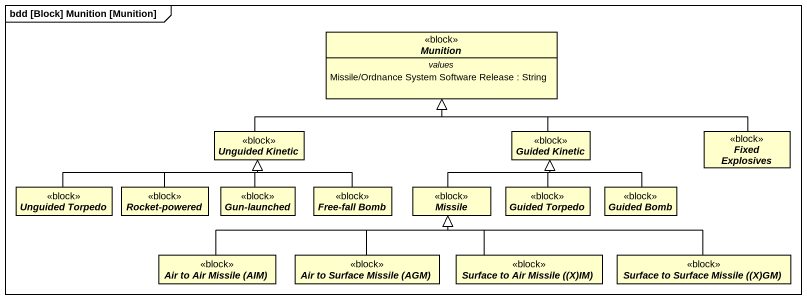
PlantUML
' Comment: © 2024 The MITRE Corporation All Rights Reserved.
@startuml
mainframe bdd [Block] Munition [Munition]
hide circle
hide empty members
abstract class Munition <<block>> {
  -- values --
  Missile/Ordnance System Software Release : String
}
abstract class "Unguided Kinetic" as Unguided_Kinetic <<block>>
abstract class "Guided Kinetic" as Guided_Kinetic <<block>>
abstract class "Fixed Explosives" as Fixed_Explosives <<block>>
abstract class "Unguided Torpedo" as Unguided_Torpedo <<block>>
abstract class "Rocket-powered" as Rocket_powered <<block>>
abstract class "Gun-launched" as Gun_launched <<block>>
abstract class "Free-fall Bomb" as Free_fall_Bomb <<block>>
abstract class Missile <<block>>
abstract class "Guided Torpedo" as Guided_Torpedo <<block>>
abstract class "Guided Bomb" as Guided_Bomb <<block>>
abstract class "Air to Air Missile (AIM)" as Air_to_Air_Missile_AIM <<block>>
abstract class "Air to Surface Missile (AGM)" as Air_to_Surface_Missile_AGM <<block>>
abstract class "Surface to Air Missile ((X)IM)" as Surface_to_Air_Missile_X_IM <<block>>
abstract class "Surface to Surface Missile ((X)GM)" as Surface_to_Surface_Missile <<block>>
Unguided_Kinetic -right-|> Munition
Guided_Kinetic -up-|> Munition
Fixed_Explosives -left-|> Munition
Unguided_Torpedo -right-|> Unguided_Kinetic
Rocket_powered -right-|> Unguided_Kinetic
Gun_launched -up-|> Unguided_Kinetic
Free_fall_Bomb -left-|> Unguided_Kinetic
Missile -right-|> Guided_Kinetic
Guided_Torpedo -up-|> Guided_Kinetic
Guided_Bomb -up-|> Guided_Kinetic
Air_to_Air_Missile_AIM -right-|> Missile
Air_to_Surface_Missile_AGM -up-|> Missile
Surface_to_Air_Missile_X_IM -up-|> Missile
Surface_to_Surface_Missile -left-|> Missile
@enduml
